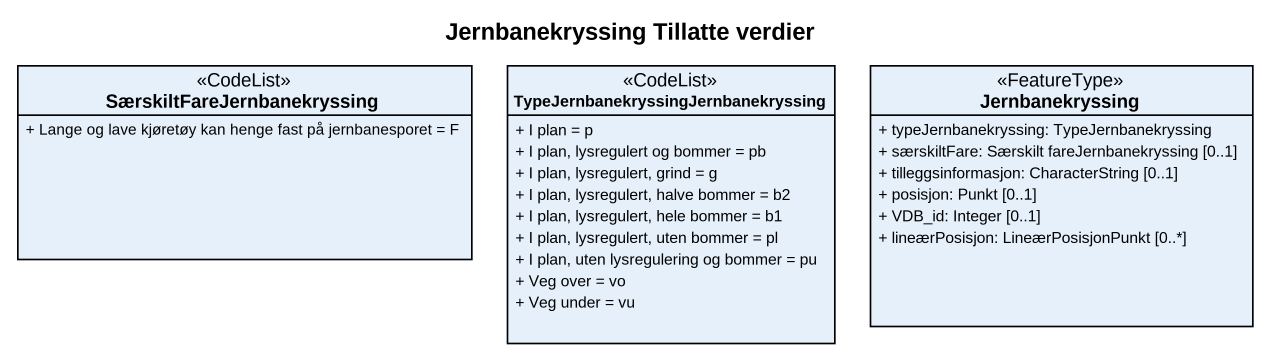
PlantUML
@startuml
title Jernbanekryssing Tillatte verdier
hide circle
hide empty members
skinparam classAttributeIconSize 0
class SærskiltFareJernbanekryssing <<CodeList>> {
  + Lange og lave kjøretøy kan henge fast på jernbanesporet = F
}
class "TypeJernbanekryssingJernbanekryssing" as TypeJernbanekryssingJernbane <<CodeList>> {
  + I plan = p
  + I plan, lysregulert og bommer = pb
  + I plan, lysregulert, grind = g
  + I plan, lysregulert, halve bommer = b2
  + I plan, lysregulert, hele bommer = b1
  + I plan, lysregulert, uten bommer = pl
  + I plan, uten lysregulering og bommer = pu
  + Veg over = vo
  + Veg under = vu
}
class Jernbanekryssing <<FeatureType>> {
  + typeJernbanekryssing: TypeJernbanekryssing
  + særskiltFare: Særskilt fareJernbanekryssing [0..1]
  + tilleggsinformasjon: CharacterString [0..1]
  + posisjon: Punkt [0..1]
  + VDB_id: Integer [0..1]
  + lineærPosisjon: LineærPosisjonPunkt [0..*]
}
@enduml
